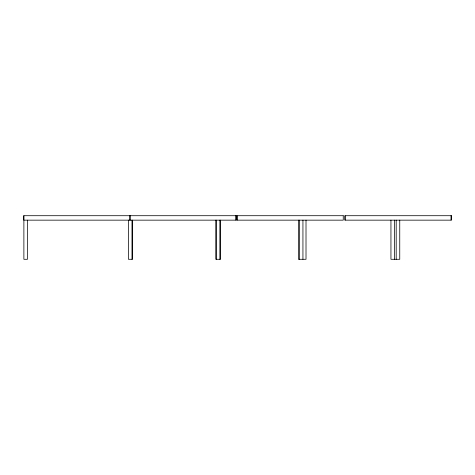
<?xml version="1.0" encoding="UTF-8"?>
<svg xmlns="http://www.w3.org/2000/svg" width="475" height="475" viewBox="0 0 475 475"><rect width="100%" height="100%" fill="white"/><g stroke="black" fill="none" stroke-linecap="round" stroke-linejoin="round"><path stroke-width="0.71" d="M451.119 215.709L451.119 220.157M399.754 220.157L399.754 259.291L390.943 259.291L390.943 220.157M396.197 220.157L396.197 259.291M394.499 220.157L394.499 259.291M345.099 215.709L345.099 220.157M306.013 220.157L306.013 259.291L298.359 259.291L298.359 220.157M302.937 220.157L302.937 259.291M299.381 220.157L299.381 259.291M237.096 215.709L237.096 220.157M235.956 215.709L235.956 220.157M220.626 220.157L220.626 259.291L215.822 259.291L215.822 220.157M219.866 220.157L219.866 259.291M216.309 220.157L216.309 259.291M132.572 220.157L132.572 259.291L128.434 259.291L128.434 220.157M131.991 220.157L131.991 259.291M130.037 215.709L130.037 220.157M129.936 215.709L129.936 220.157M27.437 220.157L27.437 259.291L23.881 259.291L23.881 215.709M236.087 215.709L23.75 215.709L23.75 220.157L236.087 220.157L236.087 215.709M343.247 215.709L236.966 215.709L236.966 220.157L343.247 220.157L343.247 215.709M451.25 215.709L344.963 215.709L344.963 220.157L451.25 220.157L451.25 215.709"/></g></svg>
